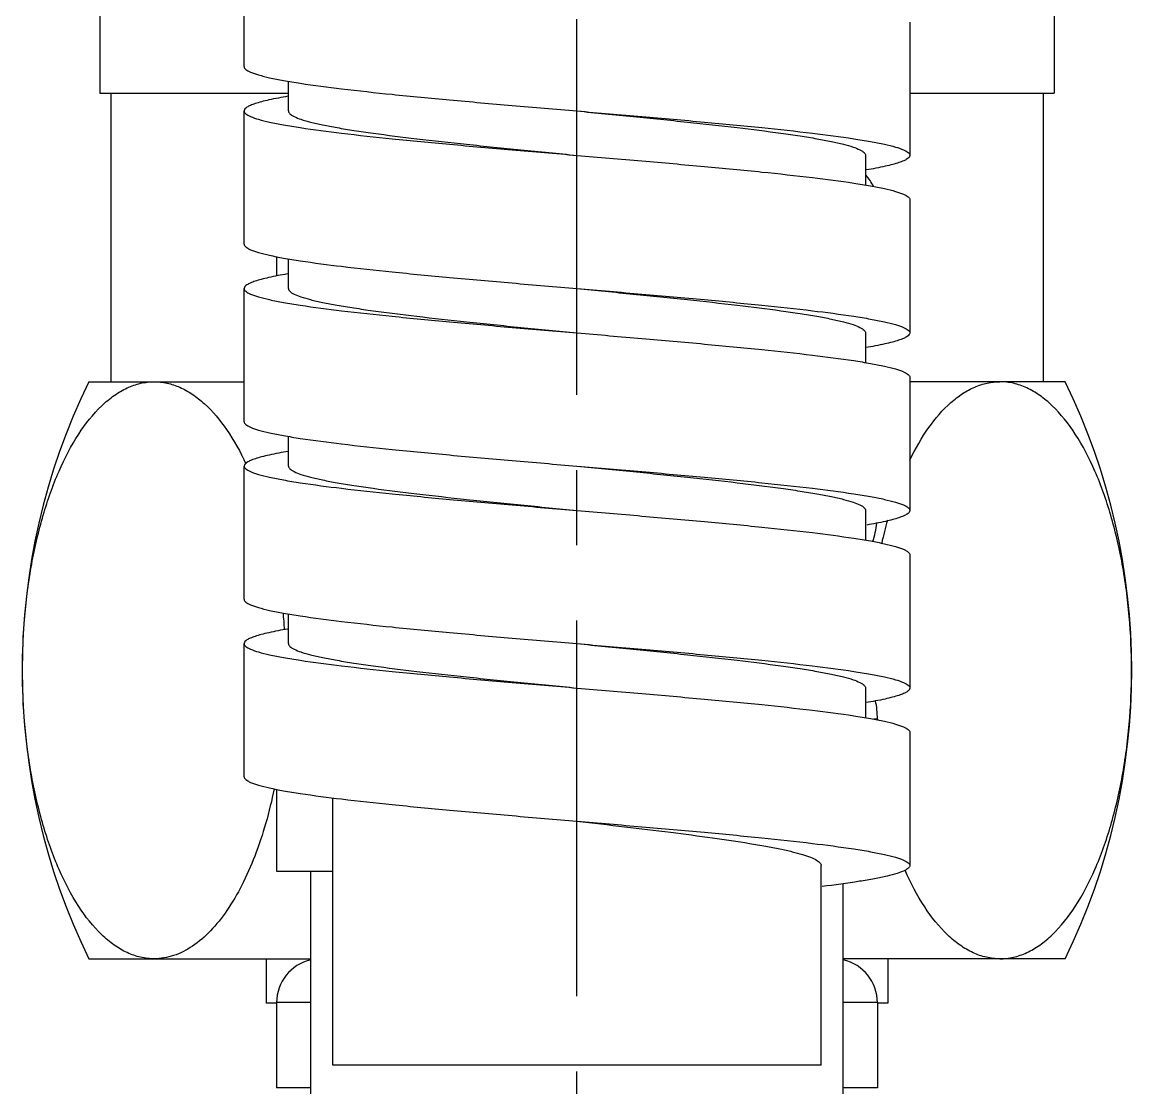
# Model space of a CAD drawing. Header units: millimetres. Extents: x 601 to 1195, y -13 to 407.
# Drawn here: x 1132.49 to 1151.24, y 77.37 to 95.38 of the extents above; entities that cross this region are included whole.
import ezdxf

# ---------------------------------------------------------------- set-up
doc = ezdxf.new("R2010")
doc.units = ezdxf.units.MM
doc.header["$LTSCALE"] = 0.1
doc.linetypes.add('CENTERX2', pattern=[101.6, 63.5, -12.7, 12.7, -12.7])
doc.layers.add('CENTER', color=1, linetype='CENTERX2')

msp = doc.modelspace()

# ---------------------------------------------------------------- linework, layer by layer
for p, q in [((1133.802, 101.9376), (1133.802, 94.1783)), ((1149.927, 101.9376), (1149.927, 94.1783)), ((1136.2395, 94.6283), (1136.2395, 96.8783)), ((1147.4895, 95.3783), (1147.4895, 93.1283)), ((1136.9895, 93.8783), (1136.9895, 94.3823)), ((1133.802, 94.1783), (1136.9895, 94.1783)), ((1133.9895, 94.1783), (1133.9895, 89.3033)), ((1147.4895, 94.1783), (1149.927, 94.1783)), ((1149.7395, 94.1783), (1149.7395, 89.3033)), ((1136.2395, 91.6283), (1136.2395, 93.8783)), ((1146.7395, 93.1283), (1146.7395, 92.6244)), ((1147.4895, 92.3783), (1147.4895, 90.1283)), ((1136.7884, 91.4196), (1136.7884, 91.0904)), ((1136.9895, 90.8783), (1136.9895, 91.3808)), ((1136.2395, 88.6283), (1136.2395, 90.8783)), ((1146.7395, 90.1283), (1146.7395, 89.6252)), ((1133.6146, 89.3033), (1136.2395, 89.3033)), ((1147.4895, 89.3783), (1147.4895, 87.1283)), ((1150.1145, 89.3033), (1147.4895, 89.3033)), ((1136.9895, 87.8783), (1136.9895, 88.3813)), ((1136.2395, 85.6283), (1136.2395, 87.8783)), ((1146.7395, 87.1283), (1146.7395, 86.6257)), ((1147.4895, 86.3783), (1147.4895, 84.1283)), ((1136.9895, 84.8783), (1136.9895, 85.3822)), ((1136.2395, 82.6283), (1136.2395, 84.8783)), ((1146.7395, 84.1283), (1146.7395, 83.6243)), ((1146.9407, 83.6006), (1146.8801, 83.6006)), ((1146.9407, 83.6006), (1146.9407, 83.5904)), ((1147.4895, 83.3783), (1147.4895, 81.1283)), ((1136.7884, 82.4197), (1136.7884, 81.0335)), ((1137.7395, 77.7533), (1137.7395, 82.273)), ((1136.7885, 81.0335), (1137.7395, 81.0335)), ((1137.3645, 63.0313), (1137.3645, 81.0335)), ((1145.9895, 77.7533), (1145.9895, 81.1283)), ((1146.3645, 63.0313), (1146.3645, 80.8219)), ((1133.6146, 79.5533), (1137.3645, 79.5533)), ((1136.6146, 79.5533), (1136.6146, 78.8033)), ((1150.1145, 79.5533), (1146.3645, 79.5533)), ((1147.1145, 79.5533), (1147.1145, 78.8033)), ((1136.7884, 78.8033), (1136.6146, 78.8033)), ((1136.7884, 78.8128), (1136.7884, 77.3733)), ((1137.3645, 78.8128), (1136.7884, 78.8128)), ((1146.9407, 78.8128), (1146.3645, 78.8128)), ((1146.9407, 78.8128), (1146.9407, 77.3733)), ((1147.1145, 78.8033), (1146.9407, 78.8033)), ((1145.9895, 77.7533), (1137.7395, 77.7533)), ((1137.3645, 77.3733), (1136.7884, 77.3733)), ((1146.9407, 77.3733), (1146.3645, 77.3733))]:
    msp.add_line(p, q)
for centre, radius, start, end in [((1146.2002, 92.293), 0.7405, 24.58802, 42.91571), ((1143.6145, 84.4283), 11.125, 154.01077, 205.98923), ((1140.1145, 84.4283), 11.125, 334.01077, 25.98923), ((1145.4425, 87.084), 1.4983, 341.23593, 353.4702), ((1154.7572, 84.8293), 7.9392, 164.40216, 167.28003), ((1126.7343, 84.447), 10.2115, 3.73928, 5.35912), ((1145.4425, 83.6077), 1.4983, 359.73072, 11.78439), ((1137.5289, 78.8128), 0.7405, 102.82075, 180), ((1146.2002, 78.8128), 0.7405, 0, 77.17925)]:
    msp.add_arc(centre, radius, start, end)
for points, knots in [([(1136.2396, 94.6283), (1136.2396, 94.6102), (1136.2624, 94.5815), (1136.3031, 94.5554), (1136.3744, 94.5208), (1136.4971, 94.4812), (1136.6833, 94.4356), (1136.9189, 94.3898), (1137.325, 94.3237), (1137.937, 94.2446), (1138.7789, 94.1536), (1139.7392, 94.0621), (1140.7811, 93.9702), (1141.4987, 93.9093), (1141.8645, 93.8783)], [0, 0, 0, 0, 0.0094783, 0.0166813, 0.0259083, 0.0507855, 0.0843664, 0.126499, 0.1768621, 0.3004434, 0.4505937, 0.6216619, 0.8071529, 1, 1, 1, 1]), ([(1136.9785, 94.1258), (1136.8717, 94.1075), (1136.7222, 94.0797), (1136.5388, 94.0356), (1136.4342, 94.0056), (1136.3507, 93.9747), (1136.2841, 93.9424), (1136.2395, 93.9042), (1136.2395, 93.8783)], [0, 0, 0, 0, 0.4079394, 0.5721043, 0.7091441, 0.8190519, 0.9023835, 1, 1, 1, 1]), ([(1136.2395, 93.8783), (1136.2395, 93.8602), (1136.2625, 93.8315), (1136.3031, 93.8054), (1136.3744, 93.7708), (1136.4971, 93.7312), (1136.6833, 93.6856), (1136.9189, 93.6398), (1137.325, 93.5737), (1137.937, 93.4946), (1138.7789, 93.4036), (1139.7392, 93.3121), (1140.7811, 93.2202), (1141.4987, 93.1593), (1141.8645, 93.1283)], [0, 0, 0, 0, 0.009478, 0.016679, 0.0259063, 0.0507868, 0.0843653, 0.1264991, 0.1768621, 0.3004442, 0.4505948, 0.6216627, 0.8071532, 1, 1, 1, 1]), ([(1136.9895, 93.8783), (1136.9895, 93.8608), (1137.0082, 93.8325), (1137.0444, 93.8055), (1137.1059, 93.7711), (1137.2123, 93.7313), (1137.3738, 93.6856), (1137.5782, 93.6399), (1137.8236, 93.5937), (1138.1078, 93.5475), (1138.5559, 93.4826), (1139.1902, 93.4036), (1140.0225, 93.3121), (1140.9255, 93.2203), (1141.5475, 93.1593), (1141.8645, 93.1283)], [0, 0, 0, 0, 0.0105424, 0.0180878, 0.0275704, 0.0527844, 0.0865425, 0.1287542, 0.179113, 0.2372079, 0.3025125, 0.4522948, 0.6228659, 0.8077757, 1, 1, 1, 1]), ([(1141.8645, 93.8783), (1142.1816, 93.8472), (1142.8036, 93.7863), (1143.7066, 93.6945), (1144.5389, 93.6029), (1145.1732, 93.524), (1145.6213, 93.4591), (1145.9055, 93.4128), (1146.1509, 93.3667), (1146.3553, 93.3209), (1146.5168, 93.2753), (1146.6232, 93.2355), (1146.6847, 93.201), (1146.7209, 93.1741), (1146.7395, 93.1458), (1146.7395, 93.1283)], [0, 0, 0, 0, 0.192224, 0.3771333, 0.5477037, 0.6974852, 0.7627938, 0.8208841, 0.8712479, 0.9134539, 0.9472182, 0.9724259, 0.9819101, 0.9894568, 1, 1, 1, 1]), ([(1141.8645, 93.8783), (1142.2304, 93.8472), (1142.948, 93.7863), (1143.9899, 93.6945), (1144.9502, 93.603), (1145.7921, 93.512), (1146.4041, 93.4328), (1146.8102, 93.3667), (1147.0458, 93.321), (1147.232, 93.2754), (1147.3546, 93.2358), (1147.426, 93.2012), (1147.4666, 93.1751), (1147.4895, 93.1463), (1147.4895, 93.1283)], [0, 0, 0, 0, 0.1928467, 0.378337, 0.5494045, 0.6995545, 0.823136, 0.8735016, 0.9156324, 0.949214, 0.9740915, 0.9833205, 0.9905204, 1, 1, 1, 1]), ([(1141.8645, 93.1283), (1142.2304, 93.0972), (1142.948, 93.0363), (1143.9899, 92.9445), (1144.9502, 92.853), (1145.7921, 92.762), (1146.4041, 92.6828), (1146.8102, 92.6167), (1147.0458, 92.571), (1147.232, 92.5254), (1147.3546, 92.4858), (1147.426, 92.4512), (1147.4666, 92.4251), (1147.4896, 92.3963), (1147.4895, 92.3783)], [0, 0, 0, 0, 0.1928468, 0.3783376, 0.5494058, 0.6995566, 0.8231386, 0.8734999, 0.9156348, 0.9492129, 0.9740929, 0.9833185, 0.9905201, 1, 1, 1, 1]), ([(1147.4895, 93.1283), (1147.4896, 93.1026), (1147.4456, 93.0646), (1147.3796, 93.0325), (1147.2971, 93.0017), (1147.1936, 92.9718), (1147.0122, 92.928), (1146.8644, 92.9004), (1146.7587, 92.8822)], [0, 0, 0, 0, 0.0978832, 0.18123, 0.2911044, 0.4281146, 0.5922014, 1, 1, 1, 1]), ([(1136.2395, 91.6283), (1136.2395, 91.6102), (1136.2625, 91.5815), (1136.3031, 91.5554), (1136.3744, 91.5208), (1136.4971, 91.4812), (1136.6833, 91.4356), (1136.9189, 91.3898), (1137.325, 91.3237), (1137.937, 91.2446), (1138.7789, 91.1536), (1139.7392, 91.0621), (1140.7811, 90.9702), (1141.4987, 90.9093), (1141.8645, 90.8783)], [0, 0, 0, 0, 0.009478, 0.016679, 0.0259063, 0.0507868, 0.0843653, 0.1264991, 0.1768621, 0.3004442, 0.4505948, 0.6216627, 0.8071532, 1, 1, 1, 1]), ([(1136.9697, 91.1243), (1136.8641, 91.1061), (1136.7164, 91.0785), (1136.5352, 91.0347), (1136.4318, 91.0048), (1136.3494, 90.9741), (1136.2835, 90.942), (1136.2396, 90.904), (1136.2396, 90.8783)], [0, 0, 0, 0, 0.407777, 0.5718722, 0.7088846, 0.818739, 0.9021041, 1, 1, 1, 1]), ([(1136.2396, 90.8783), (1136.2396, 90.8602), (1136.2624, 90.8315), (1136.3031, 90.8054), (1136.3744, 90.7708), (1136.4971, 90.7312), (1136.6833, 90.6856), (1136.9189, 90.6398), (1137.325, 90.5737), (1137.937, 90.4946), (1138.7789, 90.4036), (1139.7392, 90.3121), (1140.7811, 90.2202), (1141.4987, 90.1593), (1141.8645, 90.1283)], [0, 0, 0, 0, 0.0094781, 0.0166803, 0.0259091, 0.0507846, 0.0843677, 0.1264978, 0.1768636, 0.3004448, 0.4505947, 0.6216623, 0.8071529, 1, 1, 1, 1]), ([(1136.9895, 90.8783), (1136.9896, 90.8608), (1137.0082, 90.8325), (1137.0444, 90.8055), (1137.1059, 90.7711), (1137.2123, 90.7313), (1137.3738, 90.6856), (1137.5782, 90.6399), (1137.8236, 90.5937), (1138.1078, 90.5475), (1138.5559, 90.4826), (1139.1902, 90.4036), (1140.0225, 90.3121), (1140.9255, 90.2203), (1141.5475, 90.1593), (1141.8645, 90.1283)], [0, 0, 0, 0, 0.010546, 0.0180896, 0.027572, 0.0527851, 0.0865442, 0.128755, 0.1791145, 0.2372086, 0.3025139, 0.4522958, 0.6228666, 0.8077761, 1, 1, 1, 1]), ([(1141.8645, 90.8783), (1142.1816, 90.8472), (1142.8036, 90.7863), (1143.7066, 90.6945), (1144.5389, 90.6029), (1145.1732, 90.524), (1145.6213, 90.4591), (1145.9055, 90.4128), (1146.1509, 90.3667), (1146.3553, 90.3209), (1146.5168, 90.2753), (1146.6232, 90.2355), (1146.6847, 90.201), (1146.7209, 90.1741), (1146.7395, 90.1458), (1146.7395, 90.1283)], [0, 0, 0, 0, 0.1922239, 0.3771331, 0.5477035, 0.697485, 0.7627939, 0.8208839, 0.8712479, 0.9134539, 0.947218, 0.9724259, 0.9819106, 0.9894566, 1, 1, 1, 1]), ([(1141.8645, 90.8783), (1142.2304, 90.8472), (1142.948, 90.7863), (1143.9899, 90.6945), (1144.9502, 90.603), (1145.7921, 90.512), (1146.4041, 90.4328), (1146.8102, 90.3667), (1147.0458, 90.321), (1147.232, 90.2754), (1147.3546, 90.2358), (1147.426, 90.2012), (1147.4666, 90.1751), (1147.4896, 90.1463), (1147.4895, 90.1283)], [0, 0, 0, 0, 0.1928468, 0.3783376, 0.5494058, 0.6995566, 0.8231386, 0.8734999, 0.9156348, 0.9492129, 0.9740929, 0.9833185, 0.9905201, 1, 1, 1, 1]), ([(1141.8645, 90.1283), (1142.2304, 90.0972), (1142.948, 90.0363), (1143.9899, 89.9445), (1144.9502, 89.853), (1145.7921, 89.762), (1146.4041, 89.6828), (1146.8102, 89.6167), (1147.0458, 89.571), (1147.232, 89.5254), (1147.3546, 89.4858), (1147.426, 89.4512), (1147.4667, 89.4251), (1147.4895, 89.3963), (1147.4895, 89.3783)], [0, 0, 0, 0, 0.1928471, 0.3783377, 0.5494053, 0.6995552, 0.8231364, 0.8735022, 0.9156323, 0.9492154, 0.9740909, 0.9833197, 0.9905219, 1, 1, 1, 1]), ([(1147.4895, 90.1283), (1147.4895, 90.1022), (1147.4445, 90.0638), (1147.3773, 90.0314), (1147.293, 90.0004), (1147.1874, 89.9702), (1147.0022, 89.9259), (1146.8514, 89.898), (1146.7436, 89.8796)], [0, 0, 0, 0, 0.0973962, 0.1807183, 0.290629, 0.4277036, 0.5919484, 1, 1, 1, 1]), ([(1134.7198, 79.5533), (1134.6432, 79.5533), (1134.4866, 79.5715), (1134.2577, 79.6517), (1134.0363, 79.7822), (1133.7427, 80.0284), (1133.411, 80.4532), (1133.086, 81.0817), (1132.8252, 81.8218), (1132.6349, 82.6449), (1132.5192, 83.523), (1132.4804, 84.4283), (1132.5192, 85.3336), (1132.6349, 86.2117), (1132.8252, 87.0347), (1133.086, 87.7749), (1133.411, 88.4034), (1133.7427, 88.8281), (1134.0363, 89.0744), (1134.2577, 89.2049), (1134.4866, 89.2851), (1134.6432, 89.3033), (1134.7198, 89.3033)], [0, 0, 0, 0, 0.0199371, 0.0406218, 0.0626505, 0.0864449, 0.1399659, 0.2014769, 0.2698859, 0.3436124, 0.4209116, 0.5000002, 0.5790888, 0.656388, 0.7301141, 0.798523, 0.8600341, 0.9135551, 0.9373495, 0.9593782, 0.9800629, 1, 1, 1, 1]), ([(1134.7198, 89.3033), (1134.7929, 89.3033), (1134.9421, 89.2868), (1135.1605, 89.2139), (1135.3726, 89.095), (1135.6545, 88.8703), (1135.9762, 88.481), (1136.1769, 88.117), (1136.2708, 87.9168)], [0, 0, 0, 0, 0.1002607, 0.2039671, 0.3138954, 0.4320861, 0.6966668, 1, 1, 1, 1]), ([(1147.4884, 87.9799), (1147.5818, 88.1717), (1147.7807, 88.5202), (1148.0969, 88.8916), (1148.3725, 89.1053), (1148.5797, 89.2184), (1148.7928, 89.2876), (1148.938, 89.3033), (1149.0093, 89.3033)], [0, 0, 0, 0, 0.3022394, 0.5662648, 0.6845184, 0.7947751, 0.8990425, 1, 1, 1, 1]), ([(1149.0097, 79.5532), (1149.0863, 79.5533), (1149.2429, 79.5716), (1149.4717, 79.6519), (1149.6931, 79.7824), (1149.9867, 80.0288), (1150.3183, 80.4536), (1150.6432, 81.0821), (1150.904, 81.8223), (1151.0942, 82.6452), (1151.2099, 83.5231), (1151.2487, 84.4282), (1151.2099, 85.3334), (1151.0942, 86.2113), (1150.904, 87.0344), (1150.6432, 87.7747), (1150.3181, 88.4033), (1149.9864, 88.8281), (1149.6928, 89.0744), (1149.4713, 89.2049), (1149.2425, 89.2851), (1149.0859, 89.3033), (1149.0093, 89.3033)], [0, 0, 0, 0, 0.0199393, 0.0406241, 0.0626546, 0.0864515, 0.1399785, 0.2014947, 0.2699018, 0.3436185, 0.4209047, 0.4999787, 0.579053, 0.6563431, 0.7300705, 0.7984947, 0.8600235, 0.9135546, 0.9373508, 0.9593799, 0.9800624, 1, 1, 1, 1]), ([(1136.2396, 88.6283), (1136.2396, 88.6102), (1136.2624, 88.5815), (1136.3031, 88.5554), (1136.3744, 88.5208), (1136.4971, 88.4812), (1136.6833, 88.4356), (1136.9189, 88.3898), (1137.325, 88.3237), (1137.937, 88.2446), (1138.7789, 88.1536), (1139.7392, 88.0621), (1140.7811, 87.9702), (1141.4987, 87.9093), (1141.8645, 87.8783)], [0, 0, 0, 0, 0.0094781, 0.0166803, 0.0259091, 0.0507846, 0.0843677, 0.1264978, 0.1768636, 0.3004448, 0.4505947, 0.6216623, 0.8071529, 1, 1, 1, 1]), ([(1136.9855, 88.127), (1136.8777, 88.1086), (1136.7269, 88.0807), (1136.5417, 88.0364), (1136.4361, 88.0062), (1136.3518, 87.9751), (1136.2846, 87.9428), (1136.2396, 87.9044), (1136.2396, 87.8783)], [0, 0, 0, 0, 0.4080516, 0.5722964, 0.709371, 0.8192817, 0.9026038, 1, 1, 1, 1]), ([(1136.2396, 87.8783), (1136.2395, 87.8602), (1136.2625, 87.8315), (1136.3031, 87.8054), (1136.3744, 87.7708), (1136.4971, 87.7312), (1136.6833, 87.6856), (1136.9189, 87.6398), (1137.325, 87.5737), (1137.937, 87.4946), (1138.7789, 87.4036), (1139.7392, 87.3121), (1140.7811, 87.2202), (1141.4987, 87.1593), (1141.8645, 87.1283)], [0, 0, 0, 0, 0.0094799, 0.0166815, 0.0259071, 0.0507871, 0.0843652, 0.1265001, 0.1768614, 0.3004434, 0.4505942, 0.6216624, 0.8071532, 1, 1, 1, 1]), ([(1136.9896, 87.8783), (1136.9896, 87.8608), (1137.0082, 87.8325), (1137.0444, 87.8055), (1137.1059, 87.7711), (1137.2123, 87.7313), (1137.3738, 87.6856), (1137.5782, 87.6399), (1137.8236, 87.5937), (1138.1078, 87.5475), (1138.5559, 87.4826), (1139.1902, 87.4036), (1140.0225, 87.3121), (1140.9255, 87.2203), (1141.5475, 87.1593), (1141.8645, 87.1283)], [0, 0, 0, 0, 0.0105456, 0.0180891, 0.0275725, 0.0527846, 0.0865447, 0.1287545, 0.179115, 0.237208, 0.3025143, 0.4522961, 0.6228668, 0.8077762, 1, 1, 1, 1]), ([(1141.8645, 87.8783), (1142.1816, 87.8472), (1142.8036, 87.7863), (1143.7066, 87.6945), (1144.5389, 87.6029), (1145.1732, 87.524), (1145.6213, 87.4591), (1145.9055, 87.4128), (1146.1509, 87.3667), (1146.3553, 87.3209), (1146.5168, 87.2753), (1146.6232, 87.2354), (1146.6847, 87.201), (1146.7209, 87.1741), (1146.7395, 87.1458), (1146.7395, 87.1283)], [0, 0, 0, 0, 0.1922238, 0.377133, 0.5477034, 0.697485, 0.7627937, 0.820884, 0.8712475, 0.9134541, 0.9472175, 0.9724262, 0.9819111, 0.9894561, 1, 1, 1, 1]), ([(1141.8645, 87.8783), (1142.2304, 87.8472), (1142.948, 87.7863), (1143.9899, 87.6945), (1144.9502, 87.603), (1145.7921, 87.512), (1146.4041, 87.4328), (1146.8102, 87.3667), (1147.0458, 87.321), (1147.232, 87.2754), (1147.3546, 87.2358), (1147.426, 87.2012), (1147.4667, 87.1751), (1147.4895, 87.1463), (1147.4895, 87.1283)], [0, 0, 0, 0, 0.1928471, 0.3783377, 0.5494053, 0.6995552, 0.8231364, 0.8735022, 0.9156323, 0.9492154, 0.9740909, 0.9833197, 0.9905219, 1, 1, 1, 1]), ([(1141.8645, 87.1283), (1142.2304, 87.0972), (1142.948, 87.0363), (1143.9899, 86.9445), (1144.9502, 86.853), (1145.7921, 86.762), (1146.4041, 86.6828), (1146.8102, 86.6167), (1147.0458, 86.571), (1147.232, 86.5254), (1147.3546, 86.4858), (1147.426, 86.4512), (1147.4666, 86.4251), (1147.4895, 86.3963), (1147.4895, 86.3783)], [0, 0, 0, 0, 0.1928466, 0.3783369, 0.5494047, 0.6995551, 0.8231371, 0.8735, 0.9156338, 0.9492125, 0.9740928, 0.9833193, 0.9905193, 1, 1, 1, 1]), ([(1147.4895, 87.1283), (1147.4895, 87.1026), (1147.4456, 87.0646), (1147.3797, 87.0325), (1147.2973, 87.0018), (1147.1939, 86.9719), (1147.0127, 86.9281), (1146.865, 86.9005), (1146.7594, 86.8823)], [0, 0, 0, 0, 0.0978959, 0.181261, 0.2911154, 0.4281278, 0.592223, 1, 1, 1, 1]), ([(1136.2396, 85.6283), (1136.2395, 85.6102), (1136.2625, 85.5815), (1136.3031, 85.5554), (1136.3744, 85.5208), (1136.4971, 85.4812), (1136.6833, 85.4356), (1136.9189, 85.3898), (1137.325, 85.3237), (1137.937, 85.2446), (1138.7789, 85.1536), (1139.7392, 85.0621), (1140.7811, 84.9702), (1141.4987, 84.9093), (1141.8645, 84.8783)], [0, 0, 0, 0, 0.0094799, 0.0166815, 0.0259071, 0.0507871, 0.0843652, 0.1265001, 0.1768614, 0.3004434, 0.4505942, 0.6216624, 0.8071532, 1, 1, 1, 1]), ([(1136.9704, 85.1244), (1136.8647, 85.1062), (1136.7169, 85.0786), (1136.5355, 85.0348), (1136.432, 85.0049), (1136.3495, 84.9741), (1136.2835, 84.942), (1136.2395, 84.904), (1136.2396, 84.8783)], [0, 0, 0, 0, 0.4077986, 0.5718854, 0.7088956, 0.81877, 0.9021168, 1, 1, 1, 1]), ([(1136.2396, 84.8783), (1136.2396, 84.8602), (1136.2625, 84.8315), (1136.3031, 84.8054), (1136.3744, 84.7708), (1136.4971, 84.7312), (1136.6833, 84.6856), (1136.9189, 84.6398), (1137.325, 84.5737), (1137.937, 84.4946), (1138.7789, 84.4036), (1139.7392, 84.3121), (1140.7811, 84.2202), (1141.4987, 84.1593), (1141.8645, 84.1283)], [0, 0, 0, 0, 0.0094796, 0.0166795, 0.0259085, 0.050786, 0.0843676, 0.1264984, 0.176864, 0.3004455, 0.4505955, 0.621663, 0.8071533, 1, 1, 1, 1]), ([(1136.9896, 84.8783), (1136.9896, 84.8608), (1137.0082, 84.8325), (1137.0444, 84.8055), (1137.1059, 84.7711), (1137.2123, 84.7313), (1137.3738, 84.6857), (1137.5782, 84.6399), (1137.8236, 84.5937), (1138.1078, 84.5475), (1138.5559, 84.4826), (1139.1902, 84.4036), (1140.0225, 84.3121), (1140.9255, 84.2203), (1141.5475, 84.1593), (1141.8645, 84.1283)], [0, 0, 0, 0, 0.010545, 0.0180887, 0.027573, 0.0527839, 0.0865452, 0.1287538, 0.1791154, 0.2372074, 0.3025146, 0.4522964, 0.6228669, 0.8077762, 1, 1, 1, 1]), ([(1141.8645, 84.8783), (1142.1816, 84.8472), (1142.8036, 84.7863), (1143.7066, 84.6945), (1144.5389, 84.6029), (1145.1732, 84.524), (1145.6213, 84.4591), (1145.9055, 84.4128), (1146.1509, 84.3667), (1146.3553, 84.3209), (1146.5168, 84.2753), (1146.6232, 84.2354), (1146.6847, 84.201), (1146.7209, 84.1741), (1146.7395, 84.1458), (1146.7395, 84.1283)], [0, 0, 0, 0, 0.1922238, 0.377133, 0.5477035, 0.6974851, 0.7627932, 0.8208842, 0.8712469, 0.9134544, 0.9472168, 0.9724266, 0.9819114, 0.9894556, 1, 1, 1, 1]), ([(1141.8645, 84.8783), (1142.2304, 84.8472), (1142.948, 84.7863), (1143.9899, 84.6945), (1144.9502, 84.603), (1145.7921, 84.512), (1146.4041, 84.4328), (1146.8102, 84.3667), (1147.0458, 84.321), (1147.232, 84.2754), (1147.3546, 84.2358), (1147.426, 84.2012), (1147.4666, 84.1751), (1147.4895, 84.1463), (1147.4895, 84.1283)], [0, 0, 0, 0, 0.1928466, 0.3783369, 0.5494047, 0.6995551, 0.8231371, 0.8735, 0.9156338, 0.9492125, 0.9740928, 0.9833193, 0.9905193, 1, 1, 1, 1]), ([(1141.8645, 84.1283), (1142.2304, 84.0972), (1142.948, 84.0363), (1143.9899, 83.9445), (1144.9502, 83.853), (1145.7921, 83.762), (1146.4041, 83.6828), (1146.8102, 83.6167), (1147.0458, 83.571), (1147.232, 83.5254), (1147.3546, 83.4858), (1147.426, 83.4512), (1147.4666, 83.4251), (1147.4895, 83.3963), (1147.4895, 83.3783)], [0, 0, 0, 0, 0.1928471, 0.3783381, 0.5494063, 0.6995566, 0.8231379, 0.873501, 0.9156336, 0.9492145, 0.9740917, 0.9833187, 0.9905217, 1, 1, 1, 1]), ([(1147.4895, 84.1283), (1147.4895, 84.1024), (1147.445, 84.0642), (1147.3784, 84.0319), (1147.2949, 84.001), (1147.1903, 83.9709), (1147.0069, 83.9269), (1146.8574, 83.8991), (1146.7506, 83.8808)], [0, 0, 0, 0, 0.097628, 0.1809513, 0.290857, 0.4278973, 0.5920624, 1, 1, 1, 1]), ([(1136.2396, 82.6283), (1136.2396, 82.6102), (1136.2625, 82.5815), (1136.3031, 82.5554), (1136.3744, 82.5208), (1136.4971, 82.4812), (1136.6833, 82.4356), (1136.9189, 82.3898), (1137.325, 82.3237), (1137.937, 82.2446), (1138.7789, 82.1536), (1139.7392, 82.0621), (1140.7811, 81.9702), (1141.4987, 81.9093), (1141.8645, 81.8783)], [0, 0, 0, 0, 0.0094796, 0.0166795, 0.0259085, 0.050786, 0.0843676, 0.1264984, 0.176864, 0.3004455, 0.4505955, 0.621663, 0.8071533, 1, 1, 1, 1]), ([(1136.7476, 82.4237), (1136.6674, 82.0375), (1136.5128, 81.4813), (1136.2155, 80.8042), (1135.9674, 80.3774), (1135.6902, 80.0263), (1135.387, 79.7611), (1135.0616, 79.5928), (1134.8306, 79.5533), (1134.7198, 79.5533)], [0, 0, 0, 0, 0.3158172, 0.4594281, 0.5911977, 0.7100932, 0.8161697, 0.9113334, 1, 1, 1, 1]), ([(1141.8645, 81.8783), (1142.1328, 81.8472), (1142.6592, 81.7863), (1143.4234, 81.6945), (1144.1277, 81.6029), (1144.6644, 81.524), (1145.0435, 81.4591), (1145.284, 81.4128), (1145.4917, 81.3666), (1145.6648, 81.3208), (1145.8016, 81.2751), (1145.8918, 81.235), (1145.9435, 81.2008), (1145.9748, 81.1729), (1145.9896, 81.1453), (1145.9895, 81.1283)], [0, 0, 0, 0, 0.1912996, 0.3753481, 0.5451856, 0.6944303, 0.7595644, 0.8175706, 0.867938, 0.9102796, 0.9443264, 0.9700563, 0.9799243, 0.987978, 1, 1, 1, 1]), ([(1141.8645, 81.8783), (1142.2304, 81.8472), (1142.948, 81.7863), (1143.9899, 81.6945), (1144.9502, 81.603), (1145.7921, 81.512), (1146.4041, 81.4328), (1146.8102, 81.3667), (1147.0458, 81.321), (1147.232, 81.2754), (1147.3546, 81.2358), (1147.426, 81.2012), (1147.4666, 81.1751), (1147.4895, 81.1463), (1147.4895, 81.1283)], [0, 0, 0, 0, 0.1928471, 0.3783381, 0.5494063, 0.6995566, 0.8231379, 0.873501, 0.9156336, 0.9492145, 0.9740917, 0.9833187, 0.9905217, 1, 1, 1, 1]), ([(1147.4895, 81.1283), (1147.4895, 81.1114), (1147.4695, 81.0844), (1147.4327, 81.0594), (1147.369, 81.0267), (1147.2589, 80.9891), (1147.0918, 80.946), (1146.88, 80.9027), (1146.5141, 80.84), (1146.2177, 80.8), (1146.0067, 80.7735)], [0, 0, 0, 0, 0.0326024, 0.0568051, 0.0876056, 0.1702444, 0.2816056, 0.4213217, 0.5885304, 1, 1, 1, 1]), ([(1149.0097, 79.5532), (1148.9334, 79.5532), (1148.7776, 79.5712), (1148.55, 79.6505), (1148.3296, 79.7795), (1148.0373, 80.0232), (1147.7067, 80.4437), (1147.5031, 80.8345), (1147.4085, 81.0492)], [0, 0, 0, 0, 0.0991105, 0.2018947, 0.3112931, 0.4293974, 0.6949134, 1, 1, 1, 1])]:
    msp.add_open_spline(points, degree=3, knots=knots)
at = {"layer": 'CENTER'}
msp.add_line((1141.8645, 38.2813), (1141.8645, 246.5334), dxfattribs=at)

doc.saveas('drawing.dxf')
